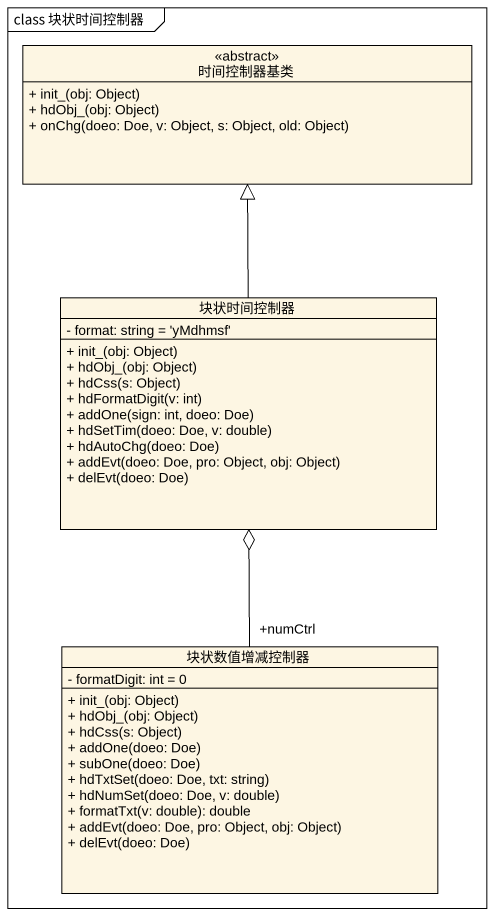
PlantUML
@startuml
mainframe class 块状时间控制器
hide circle
hide empty members
skinparam classAttributeIconSize 0
class 时间控制器基类 <<abstract>> {
  + init_(obj: Object)
  + hdObj_(obj: Object)
  + onChg(doeo: Doe, v: Object, s: Object, old: Object)
}
class 块状时间控制器 {
  - format: string = 'yMdhmsf'
  + init_(obj: Object)
  + hdObj_(obj: Object)
  + hdCss(s: Object)
  + hdFormatDigit(v: int)
  + addOne(sign: int, doeo: Doe)
  + hdSetTim(doeo: Doe, v: double)
  + hdAutoChg(doeo: Doe)
  + addEvt(doeo: Doe, pro: Object, obj: Object)
  + delEvt(doeo: Doe)
}
class 块状数值增减控制器 {
  - formatDigit: int = 0
  + init_(obj: Object)
  + hdObj_(obj: Object)
  + hdCss(s: Object)
  + addOne(doeo: Doe)
  + subOne(doeo: Doe)
  + hdTxtSet(doeo: Doe, txt: string)
  + hdNumSet(doeo: Doe, v: double)
  + formatTxt(v: double): double
  + addEvt(doeo: Doe, pro: Object, obj: Object)
  + delEvt(doeo: Doe)
}
块状时间控制器 -up-|> 时间控制器基类
块状数值增减控制器 "+numCtrl" -up-o 块状时间控制器
@enduml
